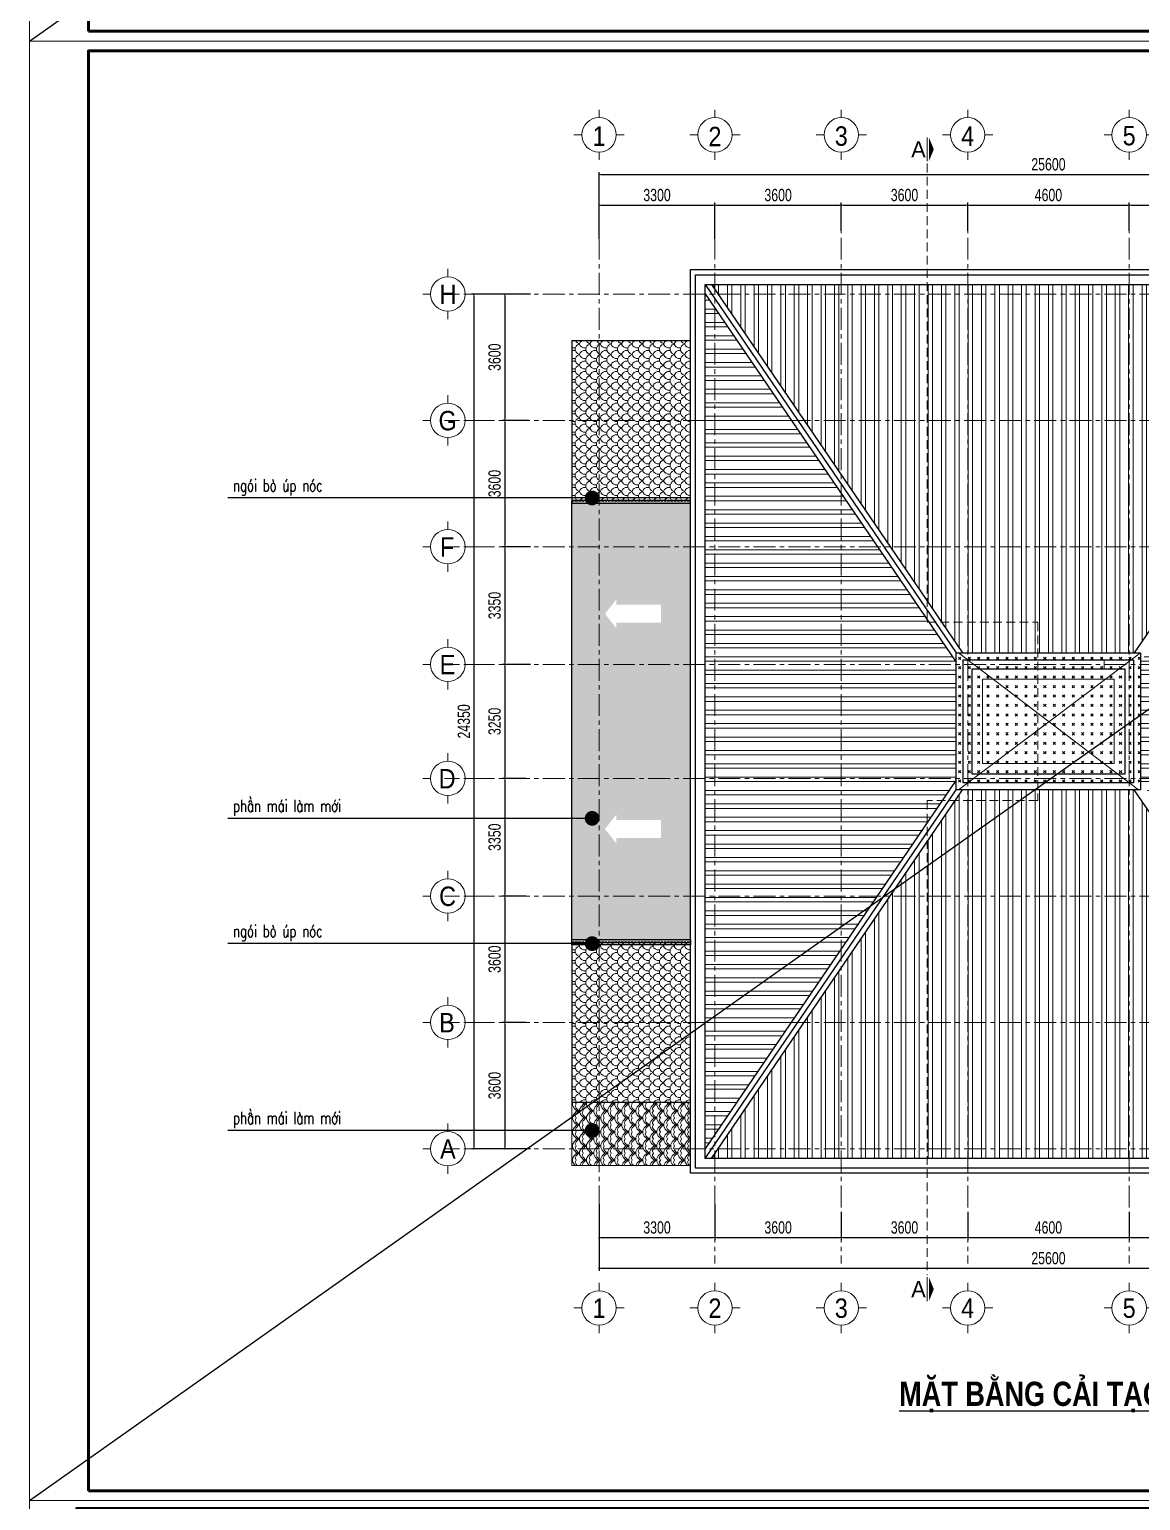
# Model space of a CAD drawing. Header units: millimetres. Extents: x -519517 to -431282, y -372679 to 113618.
# Drawn here: x -490082 to -458429, y -65823 to -23913 of the extents above; entities that cross this region are included whole.
import ezdxf
from ezdxf.enums import TextEntityAlignment as Align

# ---------------------------------------------------------------- set-up
doc = ezdxf.new("R2010")
doc.units = ezdxf.units.MM
doc.header["$LTSCALE"] = 5
for name, pattern in [('CENTER2', [28.575, 19.05, -3.175, 3.175, -3.175]), ('CENTERX2', [4, 2.5, -0.5, 0.5, -0.5]), ('DASHDOT', [1, 0.5, -0.25, 0, -0.25]), ('HIDDEN', [0.375, 0.25, -0.125])]:
    doc.linetypes.add(name, pattern=pattern)
doc.layers.get('0').update_dxf_attribs({"linetype": 'CENTER2'})
for name, color, linetype, lineweight in [('hatch1', 136, 'Continuous', 9), ('hatch1 @ 1', 136, 'Continuous', 9), ('Khungten_LCDI', 7, 'Continuous', 25), ('LC Dim', 8, 'Continuous', 18), ('LC Hatch', 252, 'Continuous', 9), ('LC ISO', 153, 'Continuous', 13), ('LC Khac', 4, 'Continuous', 9), ('LC MANH DUT', 35, 'HIDDEN', 5), ('LC Net manh', 9, 'Continuous', 5), ('LC Net thay', 7, 'Continuous', 25), ('LC Net truc', 79, 'DASHDOT', 13), ('LC Text1', 3, 'Continuous', 20), ('LC Text2', 7, 'Continuous', 25), ('thay1', 63, 'Continuous', 18)]:
    doc.layers.add(name, color=color, linetype=linetype, lineweight=lineweight)
doc.layers.add('KCS_Plotter', color=11, linetype='Continuous', plot=False)
doc.styles.add('HOATBIF', font='hoatbif.shx', dxfattribs={"width": 0.75})
doc.styles.add('Khungten', font='VHAVAN.TTF', dxfattribs={"width": 0.9, "height": 5000})
doc.styles.add('LC 1', font='VHAVANB.TTF')
doc.styles.add('LC 3', font='vnsimli.shx', dxfattribs={"width": 0.75})
doc.styles.add('LC3', font='VHARIALB.TTF', dxfattribs={"width": 0.8})
doc.styles.add('Title', font='VHBLACK.TTF')
doc.dimstyles.new('Copy of 1-110', dxfattribs={"dimscale": 110, "dimtxt": 2.5, "dimasz": 0.35, "dimexe": 0.5, "dimexo": 0, "dimgap": 0.8, "dimtad": 1, "dimdec": 0, "dimzin": 0, "dimdsep": 46, "dimtxsty": 'HOATBIF', "dimblk1": 'DOT', "dimblk2": 'DOT', "dimsah": 1, "dimcen": -1, "dimdle": 1, "dimclrd": 256, "dimclre": 256, "dimclrt": 4, "dimadec": 3, "dimazin": 2, "dimtfac": 0.333333, "dimtdec": 0, "dimtix": 1, "dimtmove": 2, "dimatfit": 3, "dimldrblk": 'DOT', "dimfxl": 1, "dimtvp": 0.833333, "dimtolj": 1, "dimtzin": 0, "dimarcsym": 0})

# ---------------------------------------------------------------- blocks, each defined once
blk = doc.blocks.new('lcdi fix')
at = {"layer": 'Defpoints', "lineweight": 0}
blk.add_lwpolyline([(-1200, -14850), (-1200, 14850), (40800, 14850), (40800, -14850)], close=True, dxfattribs=at)
at = {"layer": 'Khungten_LCDI', "color": 5, "lineweight": 60}
blk.add_lwpolyline([(0, -14650), (0, 14650), (40600, 14650), (40600, -14650)], close=True, dxfattribs=at)
at = {"color": 7, "style": 'Khungten', "width": 0.8}
for tag, p in [('REVISION', (39499, -10746)), ('NGAYHT', (39546, -11609))]:
    blk.add_attdef(tag, text='', height=200, dxfattribs=at).set_placement(p, align=Align.CENTER)
at = {"layer": 'LC Text1', "style": 'Title', "width": 3.882085}
for tag, p, p2 in [('TENBANVE1', (36913, -8886), (40339, -8886)), ('TENBANVE2', (36913, -9562), (40339, -9562))]:
    blk.add_attdef(tag, text='', height=250, dxfattribs=at).set_placement(p, p2, align=Align.FIT)
at = {"layer": 'LC Text1', "style": 'Title', "width": 0.7}
blk.add_attdef('SOBANVE', text='', height=250, dxfattribs=at).set_placement((39562, -13896), align=Align.CENTER)
blk = doc.blocks.new('TIEUDE1')
at = {"layer": 'LC Text2', "color": 7, "style": 'LC 1'}
blk.add_attdef('TIªU§Ò', text='', height=5, dxfattribs=at).set_placement((0, 0), align=Align.BOTTOM_CENTER)
blk.add_attdef('TL', text='', height=3, dxfattribs=at).set_placement((0, -2), align=Align.TOP_CENTER)
blk = doc.blocks.new('DOT')
at = {"color": 0, "linetype": 'ByBlock'}
blk.add_line((-0.5, 0), (-1, 0), dxfattribs=at)
at = {"color": 0, "linetype": 'ByBlock', "const_width": 0.5}
blk.add_lwpolyline([(-0.25, 0, 1), (0.25, 0, 1)], format="xyb", close=True, dxfattribs=at)
blk = doc.blocks.new('*D210')
at = {"layer": 'Defpoints', "color": 0, "transparency": 16777216}
for p in [(-473854, -57377), (-470554, -57377), (-470554, -58332)]:
    blk.add_point(p, dxfattribs=at)
at = {"layer": 'LC Dim', "lineweight": -2, "transparency": 16777216}
for p, q in [((-473854, -57377), (-473854, -58402)), ((-470554, -57377), (-470554, -58402)), ((-473805, -58332), (-470603, -58332))]:
    blk.add_line(p, q, dxfattribs=at)
at = {"layer": 'LC Dim', "lineweight": -2, "transparency": 16777216, "xscale": 49, "yscale": 49, "zscale": 49, "rotation": 180}
blk.add_blockref('DOT', (-473854, -58332), dxfattribs=at)
at = {"layer": 'LC Dim', "lineweight": -2, "transparency": 16777216, "xscale": 49, "yscale": 49, "zscale": 49}
blk.add_blockref('DOT', (-470554, -58332), dxfattribs=at)
at = {"layer": 'LC Dim', "color": 4, "transparency": 16777216, "insert": (-472204, -58045), "char_height": 350, "attachment_point": 5, "style": 'HOATBIF'}
blk.add_mtext('\\A1;3300', dxfattribs=at)
blk = doc.blocks.new('_Dot')
at = {"color": 0, "linetype": 'ByBlock', "lineweight": -2}
blk.add_line((-0.5, 0), (-1, 0), dxfattribs=at)
at = {"color": 0, "linetype": 'ByBlock', "const_width": 0.5}
blk.add_lwpolyline([(-0.25, 0, 1), (0.25, 0, 1)], format="xyb", close=True, dxfattribs=at)
blk = doc.blocks.new('*D211')
at = {"layer": 'Defpoints', "color": 0, "transparency": 16777216}
for p in [(-470554, -57377), (-466954, -57602), (-466954, -58332)]:
    blk.add_point(p, dxfattribs=at)
at = {"layer": 'LC Dim', "lineweight": -2, "transparency": 16777216}
for p, q in [((-470554, -57377), (-470554, -58402)), ((-466954, -57602), (-466954, -58402)), ((-470505, -58332), (-467003, -58332))]:
    blk.add_line(p, q, dxfattribs=at)
at = {"layer": 'LC Dim', "lineweight": -2, "transparency": 16777216, "xscale": 49, "yscale": 49, "zscale": 49, "rotation": 180}
blk.add_blockref('DOT', (-470554, -58332), dxfattribs=at)
at = {"layer": 'LC Dim', "lineweight": -2, "transparency": 16777216, "xscale": 49, "yscale": 49, "zscale": 49}
blk.add_blockref('DOT', (-466954, -58332), dxfattribs=at)
at = {"layer": 'LC Dim', "color": 4, "transparency": 16777216, "insert": (-468754, -58045), "char_height": 350, "attachment_point": 5, "style": 'HOATBIF'}
blk.add_mtext('\\A1;3600', dxfattribs=at)
blk = doc.blocks.new('*D212')
at = {"layer": 'Defpoints', "color": 0, "transparency": 16777216}
for p in [(-466954, -57602), (-463354, -57602), (-463354, -58332)]:
    blk.add_point(p, dxfattribs=at)
at = {"layer": 'LC Dim', "lineweight": -2, "transparency": 16777216}
for p, q in [((-466954, -57602), (-466954, -58402)), ((-463354, -57602), (-463354, -58402)), ((-466905, -58332), (-463403, -58332))]:
    blk.add_line(p, q, dxfattribs=at)
at = {"layer": 'LC Dim', "lineweight": -2, "transparency": 16777216, "xscale": 49, "yscale": 49, "zscale": 49, "rotation": 180}
blk.add_blockref('DOT', (-466954, -58332), dxfattribs=at)
at = {"layer": 'LC Dim', "lineweight": -2, "transparency": 16777216, "xscale": 49, "yscale": 49, "zscale": 49}
blk.add_blockref('DOT', (-463354, -58332), dxfattribs=at)
at = {"layer": 'LC Dim', "color": 4, "transparency": 16777216, "insert": (-465154, -58045), "char_height": 350, "attachment_point": 5, "style": 'HOATBIF'}
blk.add_mtext('\\A1;3600', dxfattribs=at)
blk = doc.blocks.new('*D205')
at = {"layer": 'Defpoints', "color": 0, "transparency": 16777216}
for p in [(-463354, -57602), (-458754, -57602), (-458754, -58332)]:
    blk.add_point(p, dxfattribs=at)
at = {"layer": 'LC Dim', "lineweight": -2, "transparency": 16777216}
for p, q in [((-463354, -57602), (-463354, -58402)), ((-458754, -57602), (-458754, -58402)), ((-463305, -58332), (-458803, -58332))]:
    blk.add_line(p, q, dxfattribs=at)
at = {"layer": 'LC Dim', "lineweight": -2, "transparency": 16777216, "xscale": 49, "yscale": 49, "zscale": 49, "rotation": 180}
blk.add_blockref('DOT', (-463354, -58332), dxfattribs=at)
at = {"layer": 'LC Dim', "lineweight": -2, "transparency": 16777216, "xscale": 49, "yscale": 49, "zscale": 49}
blk.add_blockref('DOT', (-458754, -58332), dxfattribs=at)
at = {"layer": 'LC Dim', "color": 4, "transparency": 16777216, "insert": (-461054, -58045), "char_height": 350, "attachment_point": 5, "style": 'HOATBIF'}
blk.add_mtext('\\A1;4600', dxfattribs=at)
blk = doc.blocks.new('*D206')
at = {"layer": 'Defpoints', "color": 0, "transparency": 16777216}
for p in [(-458754, -57602), (-455154, -57602), (-455154, -58332)]:
    blk.add_point(p, dxfattribs=at)
at = {"layer": 'LC Dim', "lineweight": -2, "transparency": 16777216}
for p, q in [((-458754, -57602), (-458754, -58402)), ((-455154, -57602), (-455154, -58402)), ((-458705, -58332), (-455203, -58332))]:
    blk.add_line(p, q, dxfattribs=at)
at = {"layer": 'LC Dim', "lineweight": -2, "transparency": 16777216, "xscale": 49, "yscale": 49, "zscale": 49, "rotation": 180}
blk.add_blockref('DOT', (-458754, -58332), dxfattribs=at)
at = {"layer": 'LC Dim', "lineweight": -2, "transparency": 16777216, "xscale": 49, "yscale": 49, "zscale": 49}
blk.add_blockref('DOT', (-455154, -58332), dxfattribs=at)
at = {"layer": 'LC Dim', "color": 4, "transparency": 16777216, "insert": (-456954, -58045), "char_height": 350, "attachment_point": 5, "style": 'HOATBIF'}
blk.add_mtext('\\A1;3600', dxfattribs=at)
blk = doc.blocks.new('*D209')
at = {"layer": 'Defpoints', "color": 0, "transparency": 16777216}
for p in [(-473854, -57602), (-448254, -57602), (-448254, -59207)]:
    blk.add_point(p, dxfattribs=at)
at = {"layer": 'LC Dim', "lineweight": -2, "transparency": 16777216}
for p, q in [((-473854, -57602), (-473854, -59277)), ((-448254, -57602), (-448254, -59277)), ((-473805, -59207), (-448303, -59207))]:
    blk.add_line(p, q, dxfattribs=at)
at = {"layer": 'LC Dim', "lineweight": -2, "transparency": 16777216, "xscale": 49, "yscale": 49, "zscale": 49, "rotation": 180}
blk.add_blockref('DOT', (-473854, -59207), dxfattribs=at)
at = {"layer": 'LC Dim', "lineweight": -2, "transparency": 16777216, "xscale": 49, "yscale": 49, "zscale": 49}
blk.add_blockref('DOT', (-448254, -59207), dxfattribs=at)
at = {"layer": 'LC Dim', "color": 4, "transparency": 16777216, "insert": (-461054, -58920), "char_height": 350, "attachment_point": 5, "style": 'HOATBIF'}
blk.add_mtext('\\A1;25600', dxfattribs=at)
blk = doc.blocks.new('TTRUC')
at = {"layer": 'LC ISO'}
for p, q in [((0, 6.95), (0, 10.13)), ((-6.95, 0), (-10.13, 0)), ((6.95, 0), (10.13, 0)), ((0, -6.95), (0, -10.13))]:
    blk.add_line(p, q, dxfattribs=at)
at = {"layer": 'LC Net manh'}
blk.add_circle((0, 0), 6.95, dxfattribs=at)
blk = doc.blocks.new('*D213')
at = {"layer": 'Defpoints', "color": 0, "transparency": 16777216}
for p in [(-475859, -31451), (-476543, -35051), (-475859, -35051)]:
    blk.add_point(p, dxfattribs=at)
at = {"layer": 'LC Dim', "lineweight": -2, "transparency": 16777216}
for p, q in [((-475859, -31451), (-476613, -31451)), ((-476543, -31500), (-476543, -35002)), ((-475859, -35051), (-476613, -35051))]:
    blk.add_line(p, q, dxfattribs=at)
at = {"layer": 'LC Dim', "lineweight": -2, "transparency": 16777216, "xscale": 49, "yscale": 49, "zscale": 49}
for p, rotation in [((-476543, -31451), 90), ((-476543, -35051), 270)]:
    blk.add_blockref('DOT', p, dxfattribs=dict(at, rotation=rotation))
at = {"layer": 'LC Dim', "color": 4, "transparency": 16777216, "insert": (-476830, -33251), "char_height": 350, "attachment_point": 5, "rotation": 90, "style": 'HOATBIF'}
blk.add_mtext('\\A1;3600', dxfattribs=at)
blk = doc.blocks.new('*D214')
at = {"layer": 'Defpoints', "color": 0, "transparency": 16777216}
for p in [(-475859, -35051), (-476543, -38651), (-475804, -38651)]:
    blk.add_point(p, dxfattribs=at)
at = {"layer": 'LC Dim', "lineweight": -2, "transparency": 16777216}
for p, q in [((-475859, -35051), (-476613, -35051)), ((-476543, -35100), (-476543, -38602)), ((-475804, -38651), (-476613, -38651))]:
    blk.add_line(p, q, dxfattribs=at)
at = {"layer": 'LC Dim', "lineweight": -2, "transparency": 16777216, "xscale": 49, "yscale": 49, "zscale": 49}
for p, rotation in [((-476543, -35051), 90), ((-476543, -38651), 270)]:
    blk.add_blockref('DOT', p, dxfattribs=dict(at, rotation=rotation))
at = {"layer": 'LC Dim', "color": 4, "transparency": 16777216, "insert": (-476830, -36851), "char_height": 350, "attachment_point": 5, "rotation": 90, "style": 'HOATBIF'}
blk.add_mtext('\\A1;3600', dxfattribs=at)
blk = doc.blocks.new('*D215')
at = {"layer": 'Defpoints', "color": 0, "transparency": 16777216}
for p in [(-475804, -38651), (-476543, -42001), (-475804, -42001)]:
    blk.add_point(p, dxfattribs=at)
at = {"layer": 'LC Dim', "lineweight": -2, "transparency": 16777216}
for p, q in [((-475804, -38651), (-476613, -38651)), ((-476543, -38700), (-476543, -41952)), ((-475804, -42001), (-476613, -42001))]:
    blk.add_line(p, q, dxfattribs=at)
at = {"layer": 'LC Dim', "lineweight": -2, "transparency": 16777216, "xscale": 49, "yscale": 49, "zscale": 49}
for p, rotation in [((-476543, -38651), 90), ((-476543, -42001), 270)]:
    blk.add_blockref('DOT', p, dxfattribs=dict(at, rotation=rotation))
at = {"layer": 'LC Dim', "color": 4, "transparency": 16777216, "insert": (-476830, -40326), "char_height": 350, "attachment_point": 5, "rotation": 90, "style": 'HOATBIF'}
blk.add_mtext('\\A1;3350', dxfattribs=at)
blk = doc.blocks.new('*D216')
at = {"layer": 'Defpoints', "color": 0, "transparency": 16777216}
for p in [(-475804, -42001), (-476543, -45251), (-475941, -45251)]:
    blk.add_point(p, dxfattribs=at)
at = {"layer": 'LC Dim', "lineweight": -2, "transparency": 16777216}
for p, q in [((-475804, -42001), (-476613, -42001)), ((-476543, -42050), (-476543, -45202)), ((-475941, -45251), (-476613, -45251))]:
    blk.add_line(p, q, dxfattribs=at)
at = {"layer": 'LC Dim', "lineweight": -2, "transparency": 16777216, "xscale": 49, "yscale": 49, "zscale": 49}
for p, rotation in [((-476543, -42001), 90), ((-476543, -45251), 270)]:
    blk.add_blockref('DOT', p, dxfattribs=dict(at, rotation=rotation))
at = {"layer": 'LC Dim', "color": 4, "transparency": 16777216, "insert": (-476830, -43626), "char_height": 350, "attachment_point": 5, "rotation": 90, "style": 'HOATBIF'}
blk.add_mtext('\\A1;3250', dxfattribs=at)
blk = doc.blocks.new('*D217')
at = {"layer": 'Defpoints', "color": 0, "transparency": 16777216}
for p in [(-475941, -45251), (-476543, -48601), (-475941, -48601)]:
    blk.add_point(p, dxfattribs=at)
at = {"layer": 'LC Dim', "lineweight": -2, "transparency": 16777216}
for p, q in [((-475941, -45251), (-476613, -45251)), ((-476543, -45300), (-476543, -48552)), ((-475941, -48601), (-476613, -48601))]:
    blk.add_line(p, q, dxfattribs=at)
at = {"layer": 'LC Dim', "lineweight": -2, "transparency": 16777216, "xscale": 49, "yscale": 49, "zscale": 49}
for p, rotation in [((-476543, -45251), 90), ((-476543, -48601), 270)]:
    blk.add_blockref('DOT', p, dxfattribs=dict(at, rotation=rotation))
at = {"layer": 'LC Dim', "color": 4, "transparency": 16777216, "insert": (-476830, -46926), "char_height": 350, "attachment_point": 5, "rotation": 90, "style": 'HOATBIF'}
blk.add_mtext('\\A1;3350', dxfattribs=at)
blk = doc.blocks.new('*D218')
at = {"layer": 'Defpoints', "color": 0, "transparency": 16777216}
for p in [(-475941, -48601), (-476543, -52201), (-475941, -52201)]:
    blk.add_point(p, dxfattribs=at)
at = {"layer": 'LC Dim', "lineweight": -2, "transparency": 16777216}
for p, q in [((-475941, -48601), (-476613, -48601)), ((-476543, -48650), (-476543, -52152)), ((-475941, -52201), (-476613, -52201))]:
    blk.add_line(p, q, dxfattribs=at)
at = {"layer": 'LC Dim', "lineweight": -2, "transparency": 16777216, "xscale": 49, "yscale": 49, "zscale": 49}
for p, rotation in [((-476543, -48601), 90), ((-476543, -52201), 270)]:
    blk.add_blockref('DOT', p, dxfattribs=dict(at, rotation=rotation))
at = {"layer": 'LC Dim', "color": 4, "transparency": 16777216, "insert": (-476830, -50401), "char_height": 350, "attachment_point": 5, "rotation": 90, "style": 'HOATBIF'}
blk.add_mtext('\\A1;3600', dxfattribs=at)
blk = doc.blocks.new('*D219')
at = {"layer": 'Defpoints', "color": 0, "transparency": 16777216}
for p in [(-475941, -52201), (-476543, -55801), (-475941, -55801)]:
    blk.add_point(p, dxfattribs=at)
at = {"layer": 'LC Dim', "lineweight": -2, "transparency": 16777216}
for p, q in [((-475941, -52201), (-476613, -52201)), ((-476543, -52250), (-476543, -55752)), ((-475941, -55801), (-476613, -55801))]:
    blk.add_line(p, q, dxfattribs=at)
at = {"layer": 'LC Dim', "lineweight": -2, "transparency": 16777216, "xscale": 49, "yscale": 49, "zscale": 49}
for p, rotation in [((-476543, -52201), 90), ((-476543, -55801), 270)]:
    blk.add_blockref('DOT', p, dxfattribs=dict(at, rotation=rotation))
at = {"layer": 'LC Dim', "color": 4, "transparency": 16777216, "insert": (-476830, -54001), "char_height": 350, "attachment_point": 5, "rotation": 90, "style": 'HOATBIF'}
blk.add_mtext('\\A1;3600', dxfattribs=at)
blk = doc.blocks.new('*D220')
at = {"layer": 'Defpoints', "color": 0, "transparency": 16777216}
for p in [(-475804, -31451), (-477418, -55801), (-475804, -55801)]:
    blk.add_point(p, dxfattribs=at)
at = {"layer": 'LC Dim', "lineweight": -2, "transparency": 16777216}
for p, q in [((-475804, -31451), (-477488, -31451)), ((-477418, -31500), (-477418, -55752)), ((-475804, -55801), (-477488, -55801))]:
    blk.add_line(p, q, dxfattribs=at)
at = {"layer": 'LC Dim', "lineweight": -2, "transparency": 16777216, "xscale": 49, "yscale": 49, "zscale": 49}
for p, rotation in [((-477418, -31451), 90), ((-477418, -55801), 270)]:
    blk.add_blockref('DOT', p, dxfattribs=dict(at, rotation=rotation))
at = {"layer": 'LC Dim', "color": 4, "transparency": 16777216, "insert": (-477705, -43626), "char_height": 350, "attachment_point": 5, "rotation": 90, "style": 'HOATBIF'}
blk.add_mtext('\\A1;24350', dxfattribs=at)
blk = doc.blocks.new('*D221')
at = {"layer": 'Defpoints', "color": 0, "transparency": 16777216}
for p in [(-470554, -28920), (-473854, -29875), (-470554, -29875)]:
    blk.add_point(p, dxfattribs=at)
at = {"layer": 'LC Dim', "lineweight": -2, "transparency": 16777216}
for p, q in [((-473854, -29875), (-473854, -28850)), ((-470554, -29875), (-470554, -28850)), ((-473805, -28920), (-470603, -28920))]:
    blk.add_line(p, q, dxfattribs=at)
at = {"layer": 'LC Dim', "lineweight": -2, "transparency": 16777216, "xscale": 49, "yscale": 49, "zscale": 49, "rotation": 180}
blk.add_blockref('DOT', (-473854, -28920), dxfattribs=at)
at = {"layer": 'LC Dim', "lineweight": -2, "transparency": 16777216, "xscale": 49, "yscale": 49, "zscale": 49}
blk.add_blockref('DOT', (-470554, -28920), dxfattribs=at)
at = {"layer": 'LC Dim', "color": 4, "transparency": 16777216, "insert": (-472204, -28633), "char_height": 350, "attachment_point": 5, "style": 'HOATBIF'}
blk.add_mtext('\\A1;3300', dxfattribs=at)
blk = doc.blocks.new('*D222')
at = {"layer": 'Defpoints', "color": 0, "transparency": 16777216}
for p in [(-466954, -28920), (-466954, -29650), (-470554, -29875)]:
    blk.add_point(p, dxfattribs=at)
at = {"layer": 'LC Dim', "lineweight": -2, "transparency": 16777216}
for p, q in [((-470554, -29875), (-470554, -28850)), ((-466954, -29650), (-466954, -28850)), ((-470505, -28920), (-467003, -28920))]:
    blk.add_line(p, q, dxfattribs=at)
at = {"layer": 'LC Dim', "lineweight": -2, "transparency": 16777216, "xscale": 49, "yscale": 49, "zscale": 49, "rotation": 180}
blk.add_blockref('DOT', (-470554, -28920), dxfattribs=at)
at = {"layer": 'LC Dim', "lineweight": -2, "transparency": 16777216, "xscale": 49, "yscale": 49, "zscale": 49}
blk.add_blockref('DOT', (-466954, -28920), dxfattribs=at)
at = {"layer": 'LC Dim', "color": 4, "transparency": 16777216, "insert": (-468754, -28633), "char_height": 350, "attachment_point": 5, "style": 'HOATBIF'}
blk.add_mtext('\\A1;3600', dxfattribs=at)
blk = doc.blocks.new('*D223')
at = {"layer": 'Defpoints', "color": 0, "transparency": 16777216}
for p in [(-463354, -28920), (-466954, -29650), (-463354, -29650)]:
    blk.add_point(p, dxfattribs=at)
at = {"layer": 'LC Dim', "lineweight": -2, "transparency": 16777216}
for p, q in [((-466954, -29650), (-466954, -28850)), ((-463354, -29650), (-463354, -28850)), ((-466905, -28920), (-463403, -28920))]:
    blk.add_line(p, q, dxfattribs=at)
at = {"layer": 'LC Dim', "lineweight": -2, "transparency": 16777216, "xscale": 49, "yscale": 49, "zscale": 49, "rotation": 180}
blk.add_blockref('DOT', (-466954, -28920), dxfattribs=at)
at = {"layer": 'LC Dim', "lineweight": -2, "transparency": 16777216, "xscale": 49, "yscale": 49, "zscale": 49}
blk.add_blockref('DOT', (-463354, -28920), dxfattribs=at)
at = {"layer": 'LC Dim', "color": 4, "transparency": 16777216, "insert": (-465154, -28633), "char_height": 350, "attachment_point": 5, "style": 'HOATBIF'}
blk.add_mtext('\\A1;3600', dxfattribs=at)
blk = doc.blocks.new('*D224')
at = {"layer": 'Defpoints', "color": 0, "transparency": 16777216}
for p in [(-458754, -28920), (-463354, -29650), (-458754, -29650)]:
    blk.add_point(p, dxfattribs=at)
at = {"layer": 'LC Dim', "lineweight": -2, "transparency": 16777216}
for p, q in [((-463354, -29650), (-463354, -28850)), ((-458754, -29650), (-458754, -28850)), ((-463305, -28920), (-458803, -28920))]:
    blk.add_line(p, q, dxfattribs=at)
at = {"layer": 'LC Dim', "lineweight": -2, "transparency": 16777216, "xscale": 49, "yscale": 49, "zscale": 49, "rotation": 180}
blk.add_blockref('DOT', (-463354, -28920), dxfattribs=at)
at = {"layer": 'LC Dim', "lineweight": -2, "transparency": 16777216, "xscale": 49, "yscale": 49, "zscale": 49}
blk.add_blockref('DOT', (-458754, -28920), dxfattribs=at)
at = {"layer": 'LC Dim', "color": 4, "transparency": 16777216, "insert": (-461054, -28633), "char_height": 350, "attachment_point": 5, "style": 'HOATBIF'}
blk.add_mtext('\\A1;4600', dxfattribs=at)
blk = doc.blocks.new('*D225')
at = {"layer": 'Defpoints', "color": 0, "transparency": 16777216}
for p in [(-455154, -28920), (-458754, -29650), (-455154, -29650)]:
    blk.add_point(p, dxfattribs=at)
at = {"layer": 'LC Dim', "lineweight": -2, "transparency": 16777216}
for p, q in [((-458754, -29650), (-458754, -28850)), ((-455154, -29650), (-455154, -28850)), ((-458705, -28920), (-455203, -28920))]:
    blk.add_line(p, q, dxfattribs=at)
at = {"layer": 'LC Dim', "lineweight": -2, "transparency": 16777216, "xscale": 49, "yscale": 49, "zscale": 49, "rotation": 180}
blk.add_blockref('DOT', (-458754, -28920), dxfattribs=at)
at = {"layer": 'LC Dim', "lineweight": -2, "transparency": 16777216, "xscale": 49, "yscale": 49, "zscale": 49}
blk.add_blockref('DOT', (-455154, -28920), dxfattribs=at)
at = {"layer": 'LC Dim', "color": 4, "transparency": 16777216, "insert": (-456954, -28633), "char_height": 350, "attachment_point": 5, "style": 'HOATBIF'}
blk.add_mtext('\\A1;3600', dxfattribs=at)
blk = doc.blocks.new('*D228')
at = {"layer": 'Defpoints', "color": 0, "transparency": 16777216}
for p in [(-448254, -28045), (-473854, -29650), (-448254, -29650)]:
    blk.add_point(p, dxfattribs=at)
at = {"layer": 'LC Dim', "lineweight": -2, "transparency": 16777216}
for p, q in [((-473854, -29650), (-473854, -27975)), ((-473805, -28045), (-448303, -28045)), ((-448254, -29650), (-448254, -27975))]:
    blk.add_line(p, q, dxfattribs=at)
at = {"layer": 'LC Dim', "lineweight": -2, "transparency": 16777216, "xscale": 49, "yscale": 49, "zscale": 49, "rotation": 180}
blk.add_blockref('DOT', (-473854, -28045), dxfattribs=at)
at = {"layer": 'LC Dim', "lineweight": -2, "transparency": 16777216, "xscale": 49, "yscale": 49, "zscale": 49}
blk.add_blockref('DOT', (-448254, -28045), dxfattribs=at)
at = {"layer": 'LC Dim', "color": 4, "transparency": 16777216, "insert": (-461054, -27758), "char_height": 350, "attachment_point": 5, "style": 'HOATBIF'}
blk.add_mtext('\\A1;25600', dxfattribs=at)

msp = doc.modelspace()

# ---------------------------------------------------------------- hatches: boundary and pattern name
at = {"layer": 'hatch1 @ 1'}
h = msp.add_hatch(dxfattribs=at)
h.set_pattern_fill('NTA-MD01', color=256, scale=500, angle=270)
h.set_pattern_definition([(270, (23791.25, 183477.95), (400, -7e-14), [40, -360]), (270, (23791.25, 183117.95), (400, -7e-14), [40, -360]), (270, (23991.25, 183317.95), (400, -7e-14), [80, -320]), (0, (24111.25, 183477.95), (1e-13, 400), [80, -320]), (0, (23911.25, 183277.95), (1e-13, 400), [80, -320]), (315, (23831.25, 183357.95), (400, -7e-14), [113.13708, -452.54834]), (315, (23891.25, 183357.95), (400, -7e-14), [113.13708, -452.54834]), (315, (24031.25, 183157.95), (400, -7e-14), [113.13708, -452.54834]), (315, (24091.25, 183157.95), (400, -7e-14), [113.13708, -452.54834]), (45, (24031.25, 183397.95), (1e-13, 400), [113.13708, -452.54834]), (45, (24091.25, 183397.95), (1e-13, 400), [113.13708, -452.54834]), (45, (23831.25, 183197.95), (1e-13, 400), [113.13708, -452.54834]), (45, (23891.25, 183197.95), (1e-13, 400), [113.13708, -452.54834]), (296.56505, (23791.25, 183437.95), (3e-07, -400), [89.44, -804.9872]), (296.56505, (23991.25, 183237.95), (3e-07, -400), [89.44, -804.9872]), (296.56505, (23861.25, 183417.95), (3e-07, -400), [67.08, -827.3472]), (296.56505, (23861.25, 183137.95), (3e-07, -400), [67.08, -827.3472]), (296.56505, (24061.25, 183337.95), (3e-07, -400), [67.08, -827.3472]), (296.56505, (24061.25, 183217.95), (3e-07, -400), [67.08, -827.3472]), (243.43495, (23831.25, 183197.95), (-3e-07, -400), [89.44, -804.9872]), (243.43495, (24031.25, 183397.95), (-3e-07, -400), [89.44, -804.9872]), (243.43495, (23891.25, 183477.95), (-3e-07, -400), [67.08, -827.3472]), (243.43495, (23891.25, 183197.95), (-3e-07, -400), [67.08, -827.3472]), (243.43495, (24091.25, 183397.95), (-3e-07, -400), [67.08, -827.3472]), (243.43495, (24091.25, 183277.95), (-3e-07, -400), [67.08, -827.3472])])
h.paths.add_polyline_path([(-471254.2, -37345.8), (-474629.2, -37345.8), (-474629.2, -49905.8), (-471254.2, -49905.8)])
h = msp.add_hatch(dxfattribs=at)
h.set_pattern_fill('NTA-MD01', color=256, scale=400, angle=270)
h.set_pattern_definition([(270, (23791.25, 183477.95), (400, -7e-14), [40, -360]), (270, (23791.25, 183117.95), (400, -7e-14), [40, -360]), (270, (23991.25, 183317.95), (400, -7e-14), [80, -320]), (0, (24111.25, 183477.95), (1e-13, 400), [80, -320]), (0, (23911.25, 183277.95), (1e-13, 400), [80, -320]), (315, (23831.25, 183357.95), (400, -7e-14), [113.13708, -452.54834]), (315, (23891.25, 183357.95), (400, -7e-14), [113.13708, -452.54834]), (315, (24031.25, 183157.95), (400, -7e-14), [113.13708, -452.54834]), (315, (24091.25, 183157.95), (400, -7e-14), [113.13708, -452.54834]), (45, (24031.25, 183397.95), (1e-13, 400), [113.13708, -452.54834]), (45, (24091.25, 183397.95), (1e-13, 400), [113.13708, -452.54834]), (45, (23831.25, 183197.95), (1e-13, 400), [113.13708, -452.54834]), (45, (23891.25, 183197.95), (1e-13, 400), [113.13708, -452.54834]), (296.56505, (23791.25, 183437.95), (3e-07, -400), [89.44, -804.9872]), (296.56505, (23991.25, 183237.95), (3e-07, -400), [89.44, -804.9872]), (296.56505, (23861.25, 183417.95), (3e-07, -400), [67.08, -827.3472]), (296.56505, (23861.25, 183137.95), (3e-07, -400), [67.08, -827.3472]), (296.56505, (24061.25, 183337.95), (3e-07, -400), [67.08, -827.3472]), (296.56505, (24061.25, 183217.95), (3e-07, -400), [67.08, -827.3472]), (243.43495, (23831.25, 183197.95), (-3e-07, -400), [89.44, -804.9872]), (243.43495, (24031.25, 183397.95), (-3e-07, -400), [89.44, -804.9872]), (243.43495, (23891.25, 183477.95), (-3e-07, -400), [67.08, -827.3472]), (243.43495, (23891.25, 183197.95), (-3e-07, -400), [67.08, -827.3472]), (243.43495, (24091.25, 183397.95), (-3e-07, -400), [67.08, -827.3472]), (243.43495, (24091.25, 183277.95), (-3e-07, -400), [67.08, -827.3472])])
h.paths.add_polyline_path([(-471254.2, -56275.8), (-471254.2, -54475.8), (-474629.2, -54475.8), (-474629.2, -56275.8)])
at = {"layer": 'LC Hatch', "ltscale": 0.005}
h = msp.add_hatch(dxfattribs=at)
h.set_pattern_fill('ANSI32', color=256, scale=40, angle=45, style=0)
h.set_pattern_definition([(90, (-383331.25, 647824.4), (-381, 1e-13), []), (90, (-383204.25, 647951.4), (-381, 1e-13), [])])
h.paths.add_polyline_path([(-463497.7, -41675.8), (-458610.7, -41675.8), (-451460.7, -31175.8), (-470647.7, -31175.8)])
h.paths.add_polyline_path([(-463497.7, -45575.8), (-470647.7, -56075.8), (-451460.7, -56075.8), (-458610.7, -45575.8)])
h = msp.add_hatch(dxfattribs=at)
h.set_pattern_fill('ANSI32', color=256, scale=40, angle=-45, style=0)
h.set_pattern_definition([(360, (-383331.25, 647824.4), (1e-13, 381), []), (360, (-383204.25, 647697.4), (1e-13, 381), [])])
h.paths.add_polyline_path([(-470829.2, -55809.3), (-463679.2, -45309.3), (-463679.2, -41942.3), (-470829.2, -31442.3)])
h.paths.add_polyline_path([(-451854.2, -36510.8), (-451279.2, -36510.8), (-451279.2, -31442.3), (-458429.2, -41942.3), (-458429.2, -45309.3), (-451279.2, -55809.3), (-451279.2, -50740.8), (-451854.2, -50740.8)])
at = {"layer": 'LC Hatch'}
h = msp.add_hatch(dxfattribs=at)
h.set_pattern_fill('MISC02', color=256, scale=50, angle=-90, style=0, pattern_type=2)
h.set_pattern_definition([(296.56505, (-383331.25, 647344.4), (299.99982, -6e-06), [63.167, -607.6535]), (296.56505, (-383331.25, 647644.4), (299.99982, -6e-06), [63.167, -607.6535]), (333.43495, (-383269.02, 647253.91), (299.999824, 6e-06), [60.3815, -610.439]), (333.43495, (-383269.02, 647553.91), (299.999824, 6e-06), [60.3815, -610.439]), (315, (-383303, 647587.9), (299.99995, -8e-14), [48.057, -376.207]), (45, (-383303, 647763.43), (299.99995, -8e-14), [48.057, -376.207]), (270, (-383331.25, 647706.93), (300, -6e-14), [62.5425, -237.4575]), (26.56505, (-383269.02, 647497.41), (299.999824, -6e-06), [60.3815, -610.439]), (26.56505, (-383269.02, 647797.41), (299.999824, -6e-06), [60.3815, -610.439]), (63.43495, (-383331.25, 647406.93), (299.99982, 6e-06), [63.167, -607.6535]), (63.43495, (-383331.25, 647706.93), (299.99982, 6e-06), [63.167, -607.6535]), (180, (-383031.25, 647638.16), (-1e-13, -300), [68.771, -231.229]), (45, (-383190.5, 647575.93), (299.99995, -8e-14), [48.057, -376.207]), (63.43495, (-383215.02, 647226.9), (299.99982, 6e-06), [54.81, -616.01]), (63.43495, (-383215.02, 647526.9), (299.99982, 6e-06), [54.81, -616.01]), (26.56505, (-383156.52, 647309.91), (299.999824, -6e-06), [63.167, -607.6535]), (26.56505, (-383156.52, 647609.91), (299.999824, -6e-06), [63.167, -607.6535]), (333.43495, (-383156.52, 647441.41), (299.999824, 6e-06), [63.167, -607.6535]), (333.43495, (-383156.52, 647741.41), (299.999824, 6e-06), [63.167, -607.6535]), (315, (-383190.5, 647775.4), (299.99995, -8e-14), [48.057, -376.207]), (180, (-383031.25, 647713.16), (-1e-13, -300), [68.771, -231.229]), (296.56505, (-383215.02, 647524.42), (299.99982, -6e-06), [54.81, -616.01]), (296.56505, (-383215.02, 647824.42), (299.99982, -6e-06), [54.81, -616.01])])
h.paths.add_polyline_path([(-471254.2, -32775.8), (-473854.2, -32775.8), (-473854.2, -35050.8), (-471254.2, -35050.8)])
h.paths.add_polyline_path([(-473854.2, -35050.8), (-473854.2, -37325.8), (-471254.2, -37325.8), (-471254.2, -35050.8)])
h.paths.add_polyline_path([(-474629.2, -37325.8), (-473854.2, -37325.8), (-473854.2, -35050.8), (-474629.2, -35050.8)])
h.paths.add_polyline_path([(-473854.2, -32775.8), (-474629.2, -32775.8), (-474629.2, -35050.8), (-473854.2, -35050.8)])
at = {"layer": 'LC Hatch', "ltscale": 0.005}
h = msp.add_hatch(dxfattribs=at)
h.set_pattern_fill('CROSS', color=256, scale=30, angle=45, style=0)
h.set_pattern_definition([(45, (-383331.25, 647824.42), (8e-14, 269.407684), [95.25, -285.75]), (135, (-383263.9, 647824.42), (-269.407684, 8e-14), [95.25, -285.75])])
h.paths.add_polyline_path([(-458429.2, -45575.8), (-458429.2, -41675.8), (-463679.2, -41675.8), (-463679.2, -45575.8)])
at = {"layer": 'LC Hatch'}
h = msp.add_hatch(dxfattribs=at)
h.set_pattern_fill('MISC02', color=256, scale=50, angle=-90, style=0, pattern_type=2)
h.set_pattern_definition([(296.56505, (-383331.25, 630194.4), (299.99982, -6e-06), [63.167, -607.6535]), (296.56505, (-383331.25, 630494.4), (299.99982, -6e-06), [63.167, -607.6535]), (333.43495, (-383269.02, 630103.91), (299.999824, 6e-06), [60.3815, -610.439]), (333.43495, (-383269.02, 630403.91), (299.999824, 6e-06), [60.3815, -610.439]), (315, (-383303, 630437.9), (299.99995, -8e-14), [48.057, -376.207]), (45, (-383303, 630613.43), (299.99995, -8e-14), [48.057, -376.207]), (270, (-383331.25, 630556.93), (300, -6e-14), [62.5425, -237.4575]), (26.56505, (-383269.02, 630347.41), (299.999824, -6e-06), [60.3815, -610.439]), (26.56505, (-383269.02, 630647.41), (299.999824, -6e-06), [60.3815, -610.439]), (63.43495, (-383331.25, 630256.93), (299.99982, 6e-06), [63.167, -607.6535]), (63.43495, (-383331.25, 630556.93), (299.99982, 6e-06), [63.167, -607.6535]), (180, (-383031.25, 630488.16), (-1e-13, -300), [68.771, -231.229]), (45, (-383190.5, 630425.93), (299.99995, -8e-14), [48.057, -376.207]), (63.43495, (-383215.02, 630076.9), (299.99982, 6e-06), [54.81, -616.01]), (63.43495, (-383215.02, 630376.9), (299.99982, 6e-06), [54.81, -616.01]), (26.56505, (-383156.52, 630159.91), (299.999824, -6e-06), [63.167, -607.6535]), (26.56505, (-383156.52, 630459.91), (299.999824, -6e-06), [63.167, -607.6535]), (333.43495, (-383156.52, 630291.41), (299.999824, 6e-06), [63.167, -607.6535]), (333.43495, (-383156.52, 630591.41), (299.999824, 6e-06), [63.167, -607.6535]), (315, (-383190.5, 630625.4), (299.99995, -8e-14), [48.057, -376.207]), (180, (-383031.25, 630563.16), (-1e-13, -300), [68.771, -231.229]), (296.56505, (-383215.02, 630374.42), (299.99982, -6e-06), [54.81, -616.01]), (296.56505, (-383215.02, 630674.42), (299.99982, -6e-06), [54.81, -616.01])])
h.paths.add_polyline_path([(-471254.2, -49925.8), (-473854.2, -49925.8), (-473854.2, -52200.8), (-471254.2, -52200.8)])
h.paths.add_polyline_path([(-473854.2, -52200.8), (-473854.2, -54475.8), (-471254.2, -54475.8), (-471254.2, -52200.8)])
h.paths.add_polyline_path([(-474629.2, -54475.8), (-473854.2, -54475.8), (-473854.2, -52200.8), (-474629.2, -52200.8)])
h.paths.add_polyline_path([(-473854.2, -49925.8), (-474629.2, -49925.8), (-474629.2, -52200.8), (-473854.2, -52200.8)])

# ---------------------------------------------------------------- linework, layer by layer
at = {"layer": 'KCS_Plotter'}
msp.add_line((-490081.8, -24243.4), (-431281.8, 17336.6), dxfattribs=at)
at = {"layer": 'LC ISO'}
for p, q in [((-458429.2, -41675.8), (-463615.7, -45575.8)), ((-463615.7, -41675.8), (-458492.8, -45575.8)), ((-459470.3, -41875.8), (-459470.3, -42125.8)), ((-463229.2, -45125.8), (-463229.2, -42125.8)), ((-458879.2, -42125.8), (-463229.2, -42125.8)), ((-458879.2, -45125.8), (-458879.2, -42125.8)), ((-458879.2, -45125.8), (-463229.2, -45125.8))]:
    msp.add_line(p, q, dxfattribs=at)
msp.add_lwpolyline([(-459179.2, -42425.8), (-459179.2, -44825.8), (-462929.2, -44825.8), (-462929.2, -42425.8)], close=True, dxfattribs=at)
at = {"layer": 'LC Khac', "color": 1, "ltscale": 2}
for p, q in [((-464506.3, -26988.5), (-464506.3, -27668.9)), ((-464506.3, -59459.4), (-464506.3, -60139.8))]:
    msp.add_line(p, q, dxfattribs=at)
for points in [[(-464318.4, -27328.7, 0, 660.8, 0), (-464455, -27328.7, 385.4, 385.4, 0)], [(-464318.4, -59799.6, 0, 660.8, 0), (-464455, -59799.6, 385.4, 385.4, 0)]]:
    msp.add_lwpolyline(points, format="xyseb", dxfattribs=at)
at = {"layer": 'LC MANH DUT', "ltscale": 200}
msp.add_lwpolyline([(-464506.3, -27737.2), (-464506.3, -40801.9), (-461359.5, -40801.9), (-461359.5, -45883.2), (-464506.3, -45883.2), (-464506.3, -59397.9)], dxfattribs=at)
at = {"layer": 'LC Net thay'}
for p, q in [((-470829.2, -31175.8), (-463679.2, -41675.8)), ((-470647.7, -31175.8), (-463497.7, -41675.8)), ((-451460.7, -31175.8), (-458610.7, -41675.8)), ((-470829.2, -31442.3), (-463679.2, -41942.3)), ((-474629.2, -32775.8), (-471254.2, -32775.8)), ((-474629.2, -32775.8), (-474629.2, -37325.8)), ((-474629.2, -37325.8), (-471254.2, -37325.8)), ((-474629.2, -49905.8), (-474629.2, -37345.8)), ((-470829.2, -55809.3), (-463679.2, -45309.3)), ((-470829.2, -56075.8), (-463679.2, -45575.8)), ((-470647.7, -56075.8), (-463497.7, -45575.8)), ((-451460.7, -56075.8), (-458610.7, -45575.8)), ((-474629.2, -49925.8), (-471254.2, -49925.8)), ((-474629.2, -49925.8), (-474629.2, -54475.8)), ((-474629.2, -54475.8), (-471254.2, -54475.8))]:
    msp.add_line(p, q, dxfattribs=at)
at = {"layer": 'LC Net thay', "linetype": 'HIDDEN', "ltscale": 50}
for p, q in [((-474629.2, -37325.8), (-471254.2, -37325.8)), ((-474629.2, -37345.8), (-471254.2, -37345.8)), ((-474629.2, -49905.8), (-471254.2, -49905.8)), ((-474629.2, -49925.8), (-471254.2, -49925.8))]:
    msp.add_line(p, q, dxfattribs=at)
at = {"layer": 'LC Net thay'}
for points in [[(-450854.2, -50290.8), (-450854.2, -56500.8), (-471254.2, -56500.8), (-471254.2, -30750.8), (-450854.2, -30750.8), (-450854.2, -36960.8)], [(-451004.2, -50290.8), (-451004.2, -56350.8), (-471104.2, -56350.8), (-471104.2, -30900.8), (-451004.2, -30900.8), (-451004.2, -36960.8)], [(-451279.2, -50740.8), (-451279.2, -56075.8), (-470829.2, -56075.8), (-470829.2, -31175.8), (-451279.2, -31175.8), (-451279.2, -36510.8)]]:
    msp.add_lwpolyline(points, dxfattribs=at)
for points in [[(-474629.2, -37260.8), (-474629.2, -37410.8), (-471254.2, -37410.8), (-471254.2, -37260.8)], [(-458429.2, -41675.8), (-458429.2, -45575.8), (-463679.2, -45575.8), (-463679.2, -41675.8)], [(-458629.2, -41875.8), (-458629.2, -45375.8), (-463479.2, -45375.8), (-463479.2, -41875.8)], [(-458879.2, -42125.8), (-458879.2, -45125.8), (-463229.2, -45125.8), (-463229.2, -42125.8)], [(-474629.2, -49990.8), (-474629.2, -49840.8), (-471254.2, -49840.8), (-471254.2, -49990.8)]]:
    msp.add_lwpolyline(points, close=True, dxfattribs=at)
at = {"layer": 'LC Net truc', "linetype": 'CENTERX2', "ltscale": 50}
for p, q in [((-473854.2, -28845.9), (-473854.2, -59073.4)), ((-470554.2, -28845.9), (-470554.2, -59073.4)), ((-466954.2, -28845.9), (-466954.2, -59073.4)), ((-463354.2, -28845.9), (-463354.2, -59073.4)), ((-458754.2, -28845.9), (-458754.2, -59073.4)), ((-443831.5, -31450.8), (-478260, -31450.8)), ((-443831.5, -35050.8), (-478260, -35050.8)), ((-443831.5, -38650.8), (-478260, -38650.8)), ((-443831.5, -42000.8), (-478260, -42000.8)), ((-443831.5, -45250.8), (-478260, -45250.8)), ((-443831.5, -48600.8), (-478260, -48600.8)), ((-443831.5, -52200.8), (-478260, -52200.8)), ((-443831.5, -55800.8), (-478260, -55800.8))]:
    msp.add_line(p, q, dxfattribs=at)
at = {"layer": 'thay1'}
msp.add_lwpolyline([(-474629.2, -54475.8), (-471254.2, -54475.8), (-471254.2, -56275.8), (-474629.2, -56275.8)], close=True, dxfattribs=at)

# ---------------------------------------------------------------- block references
at = {"layer": 'LC ISO', "xscale": -70.63098313741592, "yscale": 70.63098313741592, "zscale": 70.63098313741592, "rotation": 180}
for p in [(-473854.2, -26916.7), (-470554.2, -26916.7), (-466954.2, -26916.7), (-463354.2, -26916.7), (-458754.2, -26916.7)]:
    msp.add_blockref('TTRUC', p, dxfattribs=at)
at = {"layer": 'LC ISO', "yscale": 70.63098313741592, "zscale": 70.63098313741592}
for p, xscale in [((-478163.1, -31450.8), -70.63098313741592), ((-478163.1, -35050.8), -70.63098313741592), ((-478163.1, -38650.8), -70.63098313741592), ((-478163.1, -42000.8), -70.63098313741592), ((-478163.1, -45250.8), -70.63098313741592), ((-478163.1, -48600.8), -70.63098313741592), ((-478163.1, -52200.8), -70.63098313741592), ((-478163.1, -55800.8), -70.63098313741592), ((-473854.2, -60334.8), 70.63098313741592), ((-470554.2, -60334.8), 70.63098313741592), ((-466954.2, -60334.8), 70.63098313741592), ((-463354.2, -60334.8), 70.63098313741592), ((-458754.2, -60334.8), 70.63098313741592)]:
    msp.add_blockref('TTRUC', p, dxfattribs=dict(at, xscale=xscale))
at = {"layer": 'LC Net thay'}
for p, xscale, yscale, zscale in [((-488401.8, -3453.4), 1.400000036310157, 1.400000036310157, 1.400000036310157), ((-488401.8, -45033.4), 1.400000036310157, 1.400000036310157, 1.400000036310157), ((-488731.8, -82529.7), 1.125, 1.125, 1.125)]:
    msp.add_blockref('lcdi fix', p, dxfattribs=dict(at, xscale=xscale, yscale=yscale, zscale=zscale))
at = {"layer": 'LC Text2'}
ref = msp.add_blockref('TIEUDE1', (-460721.6, -63333.7), dxfattribs=dict(at, xscale=140.1625041181867, yscale=140.1625041181867, zscale=140.1625041181867))
ref.add_attrib('TIªU§Ò', '%%UmÆt b»ng c¶i t¹o m¸i', dxfattribs={"color": 7, "height": 690.218, "style": 'LC3', "width": 0.8}).set_placement((-460721.6, -63333.7), align=Align.BOTTOM_CENTER)

# ---------------------------------------------------------------- texts
at = {"ltscale": 2, "style": 'LC 1'}
for p in [(-464756.5, -27328.7), (-464756.5, -59799.6)]:
    msp.add_attdef('A', text='A', height=462.5, dxfattribs=at).set_placement(p, align=Align.MIDDLE_CENTER)
at = {"layer": 'LC Text1', "ltscale": 0.2, "style": 'LC 1', "width": 0.9}
for s, p in [('1', (-473854.2, -27395.6)), ('2', (-470554.2, -27406.2)), ('3', (-466954.2, -27392.7)), ('4', (-463354.2, -27395.6)), ('5', (-458754.2, -27382.1)), ('h', (-478158.8, -31900.7)), ('g', (-478168.4, -35500.7)), ('f', (-478184.5, -39100.7)), ('e', (-478171.7, -42450.7)), ('d', (-478181.8, -45700.7)), ('c', (-478169.7, -49050.7)), ('b', (-478187.1, -52650.7)), ('a', (-478162.8, -56250.7)), ('1', (-473854.2, -60784.7)), ('2', (-470554.2, -60784.7)), ('3', (-466954.2, -60784.7)), ('4', (-463354.2, -60784.7)), ('5', (-458754.2, -60784.7))]:
    msp.add_text(s, height=553, dxfattribs=at).set_placement(p, align=Align.BOTTOM_CENTER)
at = {"layer": 'LC Text1', "color": 3, "style": 'LC 3', "width": 0.7}
for s, p in [('ngãi bß óp nãc', (-484281.2, -37077.3)), ('phÇn m¸i lµm míi', (-484281.2, -46204.7)), ('ngãi bß óp nãc', (-484281.2, -49773.8)), ('phÇn m¸i lµm míi', (-484281.2, -55096.7))]:
    msp.add_text(s, height=347.625, dxfattribs=at).set_placement(p)

# ---------------------------------------------------------------- dimensions: what is measured, and where the dimension line sits
at = {"layer": 'LC Dim'}
for base, p1, p2, picture, middle in [((-448254.2, -28044.6), (-473854.2, -29649.9), (-448254.2, -29649.9), '*D228', (-461054.2, -27757.6)), ((-470554.2, -28919.6), (-473854.2, -29874.8), (-470554.2, -29874.8), '*D221', (-472204.2, -28632.6)), ((-466954.2, -28919.6), (-470554.2, -29874.8), (-466954.2, -29649.9), '*D222', (-468754.2, -28632.6)), ((-463354.2, -28919.6), (-466954.2, -29649.9), (-463354.2, -29649.9), '*D223', (-465154.2, -28632.6)), ((-458754.2, -28919.6), (-463354.2, -29649.9), (-458754.2, -29649.9), '*D224', (-461054.2, -28632.6)), ((-455154.2, -28919.6), (-458754.2, -29649.9), (-455154.2, -29649.9), '*D225', (-456954.2, -28632.6)), ((-470554.2, -58331.9), (-473854.2, -57376.7), (-470554.2, -57376.7), '*D210', (-472204.2, -58044.9)), ((-466954.2, -58331.9), (-470554.2, -57376.7), (-466954.2, -57601.6), '*D211', (-468754.2, -58044.9)), ((-448254.2, -59206.9), (-473854.2, -57601.6), (-448254.2, -57601.6), '*D209', (-461054.2, -58919.9)), ((-463354.2, -58331.9), (-466954.2, -57601.6), (-463354.2, -57601.6), '*D212', (-465154.2, -58044.9)), ((-458754.2, -58331.9), (-463354.2, -57601.6), (-458754.2, -57601.6), '*D205', (-461054.2, -58044.9)), ((-455154.2, -58331.9), (-458754.2, -57601.6), (-455154.2, -57601.6), '*D206', (-456954.2, -58044.9))]:
    dim = msp.add_linear_dim(base=base, p1=p1, p2=p2, dimstyle='Copy of 1-110', override={"dimscale": 140}, dxfattribs=at)
    dim.commit()
    dim.dimension.update_dxf_attribs({"geometry": picture, "text_midpoint": middle})
for base, p1, p2, picture, middle in [((-477418, -55800.8), (-475804.4, -31450.8), (-475804.4, -55800.8), '*D220', (-477705, -43625.8)), ((-476543, -35050.8), (-475859.5, -31450.8), (-475859.5, -35050.8), '*D213', (-476830, -33250.8)), ((-476543, -38650.8), (-475859.5, -35050.8), (-475804.4, -38650.8), '*D214', (-476830, -36850.8)), ((-476543, -42000.8), (-475804.4, -38650.8), (-475804.4, -42000.8), '*D215', (-476830, -40325.8)), ((-476543, -45250.8), (-475804.4, -42000.8), (-475941.1, -45250.8), '*D216', (-476830, -43625.8)), ((-476543, -48600.8), (-475941.1, -45250.8), (-475941.1, -48600.8), '*D217', (-476830, -46925.8)), ((-476543, -52200.8), (-475941.1, -48600.8), (-475941.1, -52200.8), '*D218', (-476830, -50400.8)), ((-476543, -55800.8), (-475941.1, -52200.8), (-475941.1, -55800.8), '*D219', (-476830, -54000.8))]:
    dim = msp.add_linear_dim(base=base, p1=p1, p2=p2, angle=270, dimstyle='Copy of 1-110', override={"dimscale": 140}, dxfattribs=at)
    dim.commit()
    dim.dimension.update_dxf_attribs({"geometry": picture, "text_midpoint": middle})

# ---------------------------------------------------------------- leaders
for points in [[(-474053, -37260.8), (-484426.7, -37260.8)], [(-474053, -46388.2), (-484426.7, -46388.2)], [(-474053, -49957.4), (-484426.7, -49957.4)], [(-474053, -55280.3), (-484426.7, -55280.3)]]:
    msp.add_leader(points, dimstyle='Copy of 1-110', override={"dimscale": 140, "dimasz": 3}, dxfattribs=at)

# ---------------------------------------------------------------- next in the draw order: wipeouts: each hides what was drawn before it
at = {"ltscale": 500}
for points in [[(-472092.4, -40305.2), (-472092.4, -40816.3), (-473367.6, -40816.3), (-473367.6, -40963.8), (-473685.5, -40560.8), (-473367.6, -40157.8), (-473367.6, -40305.2)], [(-472092.4, -46946.3), (-472092.4, -46435.3), (-473367.6, -46435.3), (-473367.6, -46287.8), (-473685.5, -46690.8), (-473367.6, -47093.8), (-473367.6, -46946.3)]]:
    msp.add_wipeout(points, dxfattribs=at).dxf.layer = 'hatch1'

# ---------------------------------------------------------------- next in the draw order: linework, layer by layer
at = {"layer": 'KCS_Plotter'}
msp.add_line((-490081.8, -65823.4), (-431281.8, -24243.4), dxfattribs=at)

doc.saveas('drawing.dxf')
